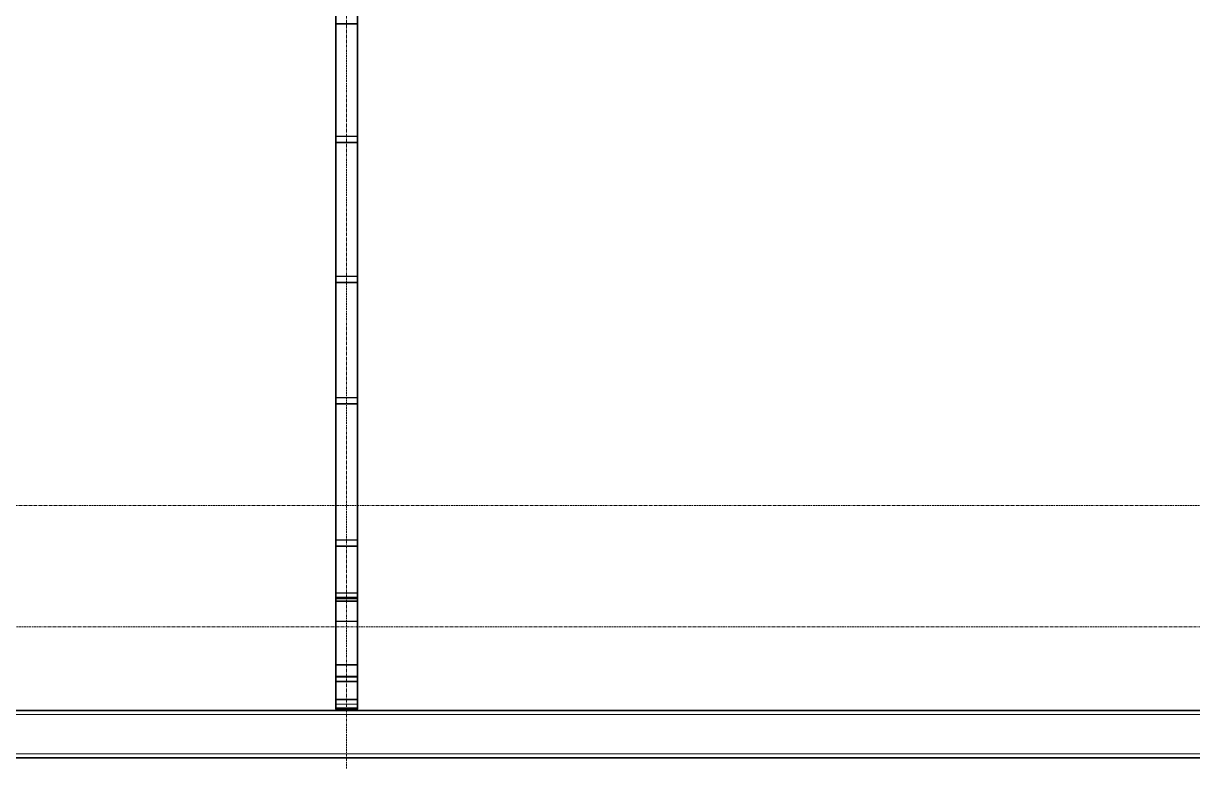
# Model space of a CAD drawing. Header units: centimetres. Extents: x -14155 to 6577, y -1225 to 8033.
# Drawn here: x -5891 to -5367, y 1216 to 1547 of the extents above; entities that cross this region are included whole.
import ezdxf

# ---------------------------------------------------------------- set-up
doc = ezdxf.new("R2010")
doc.units = ezdxf.units.CM
doc.linetypes.add('Grid Line', pattern=[2.2225, 1.27, -0.3175, 0.3175, -0.3175])
doc.layers.add('S-BEAM', color=7, linetype='Continuous', lineweight=9)
doc.layers.add('S-GRID', color=7, linetype='Continuous', lineweight=9)

# ---------------------------------------------------------------- blocks, each defined once
blk = doc.blocks.new('RVR_CERCHA_C02 - RVR_CERCHA_C02-1681646-N01 - Planta')
at = {"layer": 'S-BEAM', "color": 253, "true_color": 0xaaaaaa}
for p, q in [((-5.65, 5), (-6.2, 5)), ((-6.2, 5), (-6.2, 4.7)), ((-5.65, 5), (-6.2, 5)), ((-6.2, 5), (-6.2, -5)), ((-5.65, 5), (-6.2, 5)), ((-5.65, 5), (-6.2, 5)), ((-6.2, 4.7), (-5.68, 4.7)), ((-5.65, 4.7), (-6.2, 4.7)), ((-6.17, -4.7), (-6.17, 4.7)), ((-6.17, 4.7), (-5.65, 4.7)), ((-6.17, 4.7), (-5.65, 4.7)), ((-5.92, 5), (-5.92, 4.7)), ((-5.92, 4.7), (-5.92, 5)), ((-5.92, 4.7), (-5.92, -4.7)), ((-5.92, -4.7), (-5.92, 4.7)), ((-5.72, 4.7), (-5.72, 5)), ((-5.72, 5), (-5.72, 4.7)), ((-5.72, 4.7), (-5.72, 5)), ((-5.72, 5), (-5.72, 4.7)), ((-5.72, 4.7), (-5.72, 5)), ((-5.72, 5), (-5.72, 4.7)), ((-5.72, 4.7), (-5.72, 5)), ((-5.72, 5), (-5.72, 4.7)), ((-5.72, 4.7), (-5.72, 5)), ((-5.72, 5), (-5.72, 4.7)), ((-5.72, 4.7), (-5.72, 5)), ((-5.72, 5), (-5.72, 4.7)), ((-5.68, 4.7), (-5.68, -4.7)), ((-0.92, 5), (-5.65, 5)), ((-5.65, 5), (-3.98, 5)), ((-5.65, 5), (-3.72, 5)), ((-5.65, 5), (13.58, 5)), ((-1.71, 5), (-5.65, 5)), ((13.58, 5), (-5.65, 5)), ((-5.65, 5), (-3.72, 5)), ((-5.65, 5), (13.58, 5)), ((-1.71, 5), (-5.65, 5)), ((13.58, 5), (-5.65, 5)), ((-5.65, 5), (-3.72, 5)), ((-5.65, 5), (13.58, 5)), ((-1.71, 5), (-5.65, 5)), ((13.58, 5), (-5.65, 5)), ((-5.65, 5), (-3.72, 5)), ((-5.65, 5), (13.58, 5)), ((-1.71, 5), (-5.65, 5)), ((13.58, 5), (-5.65, 5)), ((-5.65, 5), (-3.72, 5)), ((-5.65, 5), (13.58, 5)), ((-1.71, 5), (-5.65, 5)), ((13.58, 5), (-5.65, 5)), ((-5.65, 5), (-3.72, 5)), ((-5.65, 5), (13.58, 5)), ((-1.71, 5), (-5.65, 5)), ((-0.92, 5), (-5.65, 5)), ((-5.65, -5), (-5.65, 5)), ((-5.65, 5), (897.26, 5)), ((16.37, 5), (-5.65, 5)), ((-5.65, 4.7), (-5.65, 5)), ((13.58, 5), (-5.65, 5)), ((-5.65, 5), (13.58, 5)), ((-5.65, 5), (-3.72, 5)), ((-5.65, 5), (-0.92, 5)), ((-1.71, 5), (-5.65, 5)), ((13.58, 5), (-5.65, 5)), ((-3.72, 4.7), (-5.65, 4.7)), ((-5.65, 4.7), (13.59, 4.7)), ((-5.65, 4.7), (-1.95, 4.7)), ((-1.95, 4.7), (-5.65, 4.7)), ((-3.72, 4.7), (-5.65, 4.7)), ((-5.65, 4.7), (-1.95, 4.7)), ((-5.65, 4.7), (-1.95, 4.7)), ((-1.95, 4.7), (-5.65, 4.7)), ((-3.72, 4.7), (-5.65, 4.7)), ((-5.65, 4.7), (-1.95, 4.7)), ((-5.65, 4.7), (-1.95, 4.7)), ((-1.95, 4.7), (-5.65, 4.7)), ((-3.72, 4.7), (-5.65, 4.7)), ((-5.65, 4.7), (-1.95, 4.7)), ((-5.65, 4.7), (-1.95, 4.7)), ((-1.95, 4.7), (-5.65, 4.7)), ((-3.72, 4.7), (-5.65, 4.7)), ((-5.65, 4.7), (-1.95, 4.7)), ((-5.65, 4.7), (-1.95, 4.7)), ((-1.95, 4.7), (-5.65, 4.7)), ((-3.72, 4.7), (-5.65, 4.7)), ((-5.65, 4.7), (-1.95, 4.7)), ((16.37, 4.7), (-5.65, 4.7)), ((893.26, 4.7), (-5.65, 4.7)), ((-5.65, 4.7), (13.59, 4.7)), ((-5.65, 4.7), (13.59, 4.7)), ((-5.65, 4.7), (-1.95, 4.7)), ((-1.95, 4.7), (-5.65, 4.7)), ((-5.62, -4.7), (-5.62, 4.7)), ((-5.62, 4.7), (-1.95, 4.7)), ((-3.98, 4.7), (-5.62, 4.7)), ((-5.62, 4.7), (-5.62, -4.7)), ((-5.62, 4.7), (-1.95, 4.7)), ((-1.95, 4.7), (-5.62, 4.7)), ((-3.72, 4.7), (-5.62, 4.7)), ((-5.62, 4.7), (-1.95, 4.7)), ((-3.98, 5), (-0.92, 5)), ((-0.92, 5), (-3.98, 5)), ((-3.98, 5), (-0.92, 5)), ((-1.95, 4.7), (-3.98, 4.7)), ((-1.95, 4.7), (-3.98, 4.7)), ((-3.98, 4.7), (-3.98, -4.7)), ((-3.98, -4.7), (-3.98, 4.7)), ((-3.98, 4.7), (-1.95, 4.7)), ((-3.72, 5), (-1.71, 5)), ((-3.72, 5), (-1.71, 5)), ((-3.72, 5), (-1.71, 5)), ((-3.72, 5), (-1.71, 5)), ((-3.72, 5), (-1.71, 5)), ((-3.72, 5), (-1.71, 5)), ((-3.72, 5), (-1.71, 5)), ((-1.95, 4.7), (-3.72, 4.7)), ((-1.95, 4.7), (-3.72, 4.7)), ((-1.95, 4.7), (-3.72, 4.7)), ((-1.95, 4.7), (-3.72, 4.7)), ((-1.95, 4.7), (-3.72, 4.7)), ((-1.95, 4.7), (-3.72, 4.7)), ((-1.95, 4.7), (-3.72, 4.7)), ((-1.95, -4.7), (-1.95, 4.7)), ((-1.95, 4.7), (-1.95, -4.7)), ((-1.95, -4.7), (-1.95, 4.7)), ((-1.95, 4.7), (-1.95, -4.7)), ((-1.95, -4.7), (-1.95, 4.7)), ((-1.95, 4.7), (-1.95, -4.7)), ((-1.95, -4.7), (-1.95, 4.7)), ((-1.95, 4.7), (-1.95, -4.7)), ((-1.95, -4.7), (-1.95, 4.7)), ((-1.95, 4.7), (-1.95, -4.7)), ((-1.95, -4.7), (-1.95, 4.7)), ((-1.95, 4.7), (-1.95, -4.7)), ((-1.95, -4.7), (-1.95, 4.7)), ((-1.95, 4.7), (-1.95, -4.7)), ((-1.71, 5), (-1.71, -5)), ((-0.59, 5), (-1.71, 5)), ((-1.71, 4.7), (-1.71, 5)), ((-1.71, 5), (13.58, 5)), ((-1.71, 5), (-1.71, -5)), ((-0.59, 5), (-1.71, 5)), ((-1.71, 4.7), (-1.71, 5)), ((-1.71, 5), (13.58, 5)), ((-1.71, 5), (-1.71, -5)), ((-0.59, 5), (-1.71, 5)), ((-1.71, 4.7), (-1.71, 5)), ((-1.71, 5), (13.58, 5)), ((-1.71, 5), (-1.71, -5)), ((-0.59, 5), (-1.71, 5)), ((-1.71, 4.7), (-1.71, 5)), ((-1.71, 5), (13.58, 5)), ((-1.71, 5), (-1.71, -5)), ((-0.59, 5), (-1.71, 5)), ((-1.71, 4.7), (-1.71, 5)), ((-1.71, 5), (13.58, 5)), ((-1.71, 5), (-1.71, -5)), ((-0.59, 5), (-1.71, 5)), ((-1.71, 5), (-0.92, 5)), ((-0.92, 5), (-1.71, 5)), ((-1.71, 4.7), (-1.71, 5)), ((-1.71, 5), (13.58, 5)), ((-1.71, 4.7), (-0.92, 4.7)), ((-0.92, 4.7), (-1.71, 4.7)), ((-1.71, 4.7), (-0.78, 4.7)), ((-1.71, -4.7), (-1.71, 4.7)), ((13.59, 4.7), (-1.71, 4.7)), ((-0.97, 4.7), (-1.71, 4.7)), ((-1.71, 4.7), (13.59, 4.7)), ((-1.71, 4.7), (-0.78, 4.7)), ((-1.71, -4.7), (-1.71, 4.7)), ((13.59, 4.7), (-1.71, 4.7)), ((-0.97, 4.7), (-1.71, 4.7)), ((-1.71, 4.7), (13.59, 4.7)), ((-1.71, 4.7), (-0.78, 4.7)), ((-1.71, -4.7), (-1.71, 4.7)), ((13.59, 4.7), (-1.71, 4.7)), ((-0.97, 4.7), (-1.71, 4.7)), ((-1.71, 4.7), (13.59, 4.7)), ((-1.71, 4.7), (-0.78, 4.7)), ((-1.71, -4.7), (-1.71, 4.7)), ((13.59, 4.7), (-1.71, 4.7)), ((-0.97, 4.7), (-1.71, 4.7)), ((-1.71, 4.7), (13.59, 4.7)), ((-1.71, 4.7), (-0.78, 4.7)), ((-1.71, -4.7), (-1.71, 4.7)), ((13.59, 4.7), (-1.71, 4.7)), ((-0.97, 4.7), (-1.71, 4.7)), ((-1.71, 4.7), (13.59, 4.7)), ((-1.71, 4.7), (-0.78, 4.7)), ((-1.71, -4.7), (-1.71, 4.7)), ((-0.92, 4.7), (-1.71, 4.7)), ((-0.97, 4.7), (-1.71, 4.7)), ((-0.92, 4.7), (-1.71, 4.7)), ((-1.71, 4.7), (-0.92, 4.7)), ((-1.71, 4.7), (-1.71, -4.7)), ((-1.71, 4.7), (-0.92, 4.7)), ((-1.71, 4.7), (-0.92, 4.7)), ((-1.71, -4.7), (-1.71, 4.7)), ((13.59, 4.7), (-1.71, 4.7)), ((-0.97, 4.7), (-1.71, 4.7)), ((13.59, 4.7), (-0.97, 4.7)), ((13.59, 4.7), (-0.97, 4.7)), ((13.59, 4.7), (-0.97, 4.7)), ((13.59, 4.7), (-0.97, 4.7)), ((13.59, 4.7), (-0.97, 4.7)), ((13.59, 4.7), (-0.97, 4.7)), ((-0.92, 4.7), (-0.92, 5)), ((-0.92, 5), (-0.92, 4.7)), ((-0.92, 5), (8.59, 5)), ((8.59, 5), (-0.92, 5)), ((6.42, 5), (-0.92, 5)), ((-0.92, 5), (1.42, 5)), ((-0.92, 5), (2.35, 5)), ((-0.59, 5), (-0.92, 5)), ((8.21, 4.7), (-0.92, 4.7)), ((8.21, 4.7), (-0.92, 4.7)), ((1.42, 4.7), (-0.92, 4.7)), ((-0.92, 4.7), (6.12, 4.7)), ((-0.92, 4.7), (2.35, 4.7)), ((-0.78, 4.7), (13.59, 4.7)), ((-0.78, 4.7), (13.59, 4.7)), ((-0.78, 4.7), (13.59, 4.7)), ((-0.78, 4.7), (13.59, 4.7)), ((-0.78, 4.7), (13.59, 4.7)), ((-0.78, 4.7), (13.59, 4.7)), ((-0.78, 4.7), (8.21, 4.7)), ((13.58, 5), (-0.59, 5)), ((13.58, 5), (-0.59, 5)), ((13.58, 5), (-0.59, 5)), ((13.58, 5), (-0.59, 5)), ((13.58, 5), (-0.59, 5)), ((13.58, 5), (-0.59, 5)), ((8.59, 5), (-0.59, 5)), ((1.42, 5), (8.59, 5)), ((1.42, 5), (1.42, 4.7)), ((1.42, 5), (1.42, 4.7)), ((1.42, 4.7), (8.21, 4.7)), ((8.59, 5), (2.35, 5)), ((2.35, 5), (2.35, 4.7)), ((2.35, 4.7), (8.21, 4.7)), ((6.12, 4.7), (8.21, 4.7)), ((6.12, 4.7), (6.12, -4.7)), ((6.12, 4.7), (6.12, -4.7)), ((8.59, 5), (6.42, 5)), ((6.42, -4.7), (6.42, 4.7)), ((6.42, -4.7), (6.42, 4.7)), ((8.59, 4.7), (8.21, 4.7)), ((8.59, 4.7), (8.21, 4.7)), ((8.21, 4.7), (8.59, 4.7)), ((8.21, 4.7), (8.59, 4.7)), ((8.21, 4.7), (8.21, -4.7)), ((8.59, 5), (13.58, 5)), ((13.58, 5), (8.59, 5)), ((13.58, 5), (8.59, 5)), ((8.59, 5), (13.58, 5)), ((8.59, -5), (8.59, 5)), ((13.59, 4.7), (8.59, 4.7)), ((13.59, 4.7), (8.59, 4.7)), ((8.59, 4.7), (13.59, 4.7)), ((8.59, 4.7), (13.59, 4.7)), ((33.31, 5), (13.58, 5)), ((13.58, 5), (29.31, 5)), ((13.58, 5), (33.31, 5)), ((33.31, 5), (13.58, 5)), ((33.31, 5), (13.58, 5)), ((13.58, 5), (33.31, 5)), ((13.58, 5), (33.31, 5)), ((33.31, 5), (13.58, 5)), ((33.31, 5), (13.58, 5)), ((13.58, 5), (33.31, 5)), ((13.58, 5), (33.31, 5)), ((33.31, 5), (13.58, 5)), ((33.31, 5), (13.58, 5)), ((13.58, 5), (33.31, 5)), ((13.58, 5), (33.31, 5)), ((33.31, 5), (13.58, 5)), ((33.31, 5), (13.58, 5)), ((13.58, 5), (33.31, 5)), ((13.58, 5), (33.31, 5)), ((33.31, 5), (13.58, 5)), ((33.31, 5), (13.58, 5)), ((13.58, 5), (33.31, 5)), ((13.58, 5), (33.31, 5)), ((33.31, 5), (13.58, 5)), ((13.58, 5), (13.58, -5)), ((17.01, 5), (13.58, 5)), ((63.02, 5), (13.58, 5)), ((28.42, 5), (13.58, 5)), ((13.58, 5), (67.26, 5)), ((33.31, 5), (13.58, 5)), ((13.58, 5), (33.31, 5)), ((13.58, 5), (33.31, 5)), ((33.31, 5), (13.58, 5)), ((13.79, 4.7), (28.62, 4.7)), ((13.79, 4.7), (33.07, 4.7)), ((33.07, 4.7), (13.79, 4.7)), ((33.07, 4.7), (13.79, 4.7)), ((13.79, 4.7), (33.07, 4.7)), ((13.79, 4.7), (33.07, 4.7)), ((33.07, 4.7), (13.79, 4.7)), ((33.07, 4.7), (13.79, 4.7)), ((13.79, 4.7), (33.07, 4.7)), ((13.79, 4.7), (33.07, 4.7)), ((33.07, 4.7), (13.79, 4.7)), ((33.07, 4.7), (13.79, 4.7)), ((13.79, 4.7), (33.07, 4.7)), ((13.79, 4.7), (33.07, 4.7)), ((33.07, 4.7), (13.79, 4.7)), ((33.07, 4.7), (13.79, 4.7)), ((13.79, 4.7), (33.07, 4.7)), ((13.79, 4.7), (33.07, 4.7)), ((33.07, 4.7), (13.79, 4.7)), ((33.07, 4.7), (13.79, 4.7)), ((13.79, 4.7), (33.07, 4.7)), ((13.79, 4.7), (33.07, 4.7)), ((33.07, 4.7), (13.79, 4.7)), ((33.07, 4.7), (13.79, 4.7)), ((13.79, -4.7), (13.79, 4.7)), ((13.79, 4.7), (17.01, 4.7)), ((13.79, 4.7), (63.52, 4.7)), ((13.79, 4.7), (63.52, 4.7)), ((13.79, 4.7), (28.62, 4.7)), ((13.79, 4.7), (33.07, 4.7)), ((13.79, 4.7), (33.07, 4.7)), ((33.07, 4.7), (13.79, 4.7)), ((33.07, 4.7), (13.79, 4.7)), ((17.92, 5), (16.37, 5)), ((17.92, 4.7), (16.37, 4.7)), ((17.01, 4.7), (17.01, 5)), ((17.01, 5), (68.87, 5)), ((17.01, 4.7), (68.87, 4.7)), ((133.92, 5), (17.92, 5)), ((133.92, 4.7), (17.92, 4.7)), ((31.33, 5), (28.42, 5)), ((28.62, 4.7), (29.31, 4.7)), ((28.62, 4.7), (30.86, 4.7)), ((33.31, 5), (29.31, 5)), ((29.31, 5), (29.31, 4.7)), ((29.31, 4.7), (30.86, 4.7)), ((30.86, 4.7), (33.07, 4.7)), ((30.86, 4.7), (66.93, 4.7)), ((67.26, 5), (31.33, 5)), ((33.07, 4.7), (33.07, -4.7)), ((40.89, 4.7), (33.3, 4.7)), ((45.78, 4.7), (33.3, 4.7)), ((33.3, 4.7), (42.01, 4.7)), ((33.3, 4.7), (45.78, 4.7)), ((37.19, 4.7), (33.3, 4.7)), ((42.01, 4.7), (33.3, 4.7)), ((33.3, 4.7), (38.31, 4.7)), ((33.3, 4.7), (42.01, 4.7)), ((38.89, 4.7), (33.3, 4.7)), ((42.01, 4.7), (33.3, 4.7)), ((33.3, 4.7), (40.01, 4.7)), ((33.3, 4.7), (42.01, 4.7)), ((38.89, 4.7), (33.3, 4.7)), ((42.01, 4.7), (33.3, 4.7)), ((33.3, 4.7), (40.01, 4.7)), ((33.3, 4.7), (42.01, 4.7)), ((37.19, 4.7), (33.3, 4.7)), ((42.01, 4.7), (33.3, 4.7)), ((33.3, 4.7), (38.31, 4.7)), ((33.3, 4.7), (42.01, 4.7)), ((34.83, 4.7), (33.3, 4.7)), ((37.57, 4.7), (33.3, 4.7)), ((33.3, 4.7), (37.74, 4.7)), ((33.3, 4.7), (38.31, 4.7)), ((42.01, 4.7), (33.3, 4.7)), ((42.01, 4.7), (33.3, 4.7)), ((33.31, -5), (33.31, 5)), ((33.31, 5), (46.02, 5)), ((40.89, 5), (33.31, 5)), ((46.02, 5), (33.31, 5)), ((33.31, 5), (42.01, 5)), ((33.31, 5), (42.31, 5)), ((37.19, 5), (33.31, 5)), ((42.31, 5), (33.31, 5)), ((33.31, 5), (38.31, 5)), ((33.31, 5), (42.31, 5)), ((38.89, 5), (33.31, 5)), ((42.31, 5), (33.31, 5)), ((33.31, 5), (40.01, 5)), ((33.31, 5), (42.31, 5)), ((38.89, 5), (33.31, 5)), ((42.31, 5), (33.31, 5)), ((33.31, 5), (40.01, 5)), ((33.31, 5), (42.31, 5)), ((37.19, 5), (33.31, 5)), ((42.31, 5), (33.31, 5)), ((33.31, 5), (38.31, 5)), ((33.31, 5), (37.74, 5)), ((34.83, 5), (33.31, 5)), ((38.31, 5), (33.31, 5)), ((33.31, 5), (37.74, 5)), ((33.31, 5), (42.31, 5)), ((42.01, 5), (33.31, 5)), ((38.31, 5), (34.83, 5)), ((37.83, 4.7), (34.83, 4.7)), ((38.31, 5), (37.19, 5)), ((38.31, 5), (37.19, 5)), ((38.31, 4.7), (37.19, 4.7)), ((38.31, 4.7), (37.19, 4.7)), ((38.31, 4.7), (37.57, 4.7)), ((37.74, 5), (38.31, 5)), ((37.74, 5), (38.31, 5)), ((37.74, 4.7), (38.31, 4.7)), ((38.31, 4.7), (37.83, 4.7)), ((38.31, 4.7), (38.31, 5)), ((38.31, 5), (40.31, 5)), ((42.31, 5), (38.31, 5)), ((38.31, 5), (38.31, 4.7)), ((38.31, 4.7), (38.31, 5)), ((38.31, 5), (40.31, 5)), ((42.31, 5), (38.31, 5)), ((38.31, 5), (38.31, 4.7)), ((38.31, 4.7), (38.31, 5)), ((40.31, 4.7), (38.31, 4.7)), ((38.31, 4.7), (42.01, 4.7)), ((40.31, 4.7), (38.31, 4.7)), ((38.31, 4.7), (42.01, 4.7)), ((42.31, 5), (38.52, 5)), ((38.52, 5), (42.31, 5)), ((38.52, 5), (42.31, 5)), ((38.52, 5), (42.31, 5)), ((40.93, 5), (38.52, 5)), ((38.52, 5), (39.42, 5)), ((38.52, 4.7), (42.01, 4.7)), ((42.01, 4.7), (38.52, 4.7)), ((42.01, 4.7), (38.52, 4.7)), ((40.57, 4.7), (38.52, 4.7)), ((38.52, 4.7), (39.42, 4.7)), ((38.52, 4.7), (40.74, 4.7)), ((40.01, 5), (38.89, 5)), ((40.01, 5), (38.89, 5)), ((40.01, 4.7), (38.89, 4.7)), ((40.01, 4.7), (38.89, 4.7)), ((42.31, 5), (39.42, 5)), ((39.42, 4.7), (42.01, 4.7)), ((40.01, 5), (42.01, 5)), ((42.31, 5), (40.01, 5)), ((40.01, 5), (42.01, 5)), ((42.31, 5), (40.01, 5)), ((42.01, 4.7), (40.01, 4.7)), ((40.01, 4.7), (42.01, 4.7)), ((42.01, 4.7), (40.01, 4.7)), ((40.01, 4.7), (42.01, 4.7)), ((40.31, 5), (42.31, 5)), ((40.31, 5), (42.31, 5)), ((42.01, 4.7), (40.31, 4.7)), ((42.01, 4.7), (40.31, 4.7)), ((42.01, 4.7), (40.57, 4.7)), ((40.74, 4.7), (42.01, 4.7)), ((42.01, 5), (40.89, 5)), ((42.01, 4.7), (40.89, 4.7)), ((42.31, 5), (40.93, 5)), ((42.01, 4.7), (42.01, 5)), ((42.01, 5), (44.02, 5)), ((46.02, 5), (42.01, 5)), ((42.01, 5), (42.01, 4.7)), ((42.01, 5), (42.31, 5)), ((42.01, 5), (42.31, 5)), ((42.31, 5), (42.01, 5)), ((44.02, 4.7), (42.01, 4.7)), ((42.01, 4.7), (45.78, 4.7)), ((42.07, -4.7), (42.07, 4.7)), ((42.07, 4.7), (42.07, -4.7)), ((42.07, -4.7), (42.07, 4.7)), ((42.07, 4.7), (42.07, -4.7)), ((42.07, -4.7), (42.07, 4.7)), ((43.52, 5), (42.31, 5)), ((42.31, 5), (43.52, 5)), ((42.31, 5), (44.01, 5)), ((42.31, 5), (44.01, 5)), ((44.01, 5), (42.31, 5)), ((44.01, 5), (42.31, 5)), ((42.31, 5), (44.01, 5)), ((42.31, 5), (44.01, 5)), ((44.01, 5), (42.31, 5)), ((44.01, 5), (42.31, 5)), ((43.52, 5), (42.31, 5)), ((43.52, 5), (42.31, 5)), ((42.31, 5), (44.01, 5)), ((44.01, 5), (42.31, 5)), ((42.31, 4.7), (43.22, 4.7)), ((42.84, 4.7), (42.31, 4.7)), ((42.31, 4.7), (42.31, -4.7)), ((42.31, -4.7), (42.31, 4.7)), ((43.77, 4.7), (42.31, 4.7)), ((43.77, 4.7), (42.31, 4.7)), ((42.31, 4.7), (43.77, 4.7)), ((42.31, 4.7), (43.77, 4.7)), ((43.77, 4.7), (42.31, 4.7)), ((43.77, 4.7), (42.31, 4.7)), ((42.31, 4.7), (43.77, 4.7)), ((42.31, 4.7), (43.77, 4.7)), ((42.31, 4.7), (42.31, -4.7)), ((42.31, -4.7), (42.31, 4.7)), ((42.31, 4.7), (42.31, -4.7)), ((42.31, 4.7), (43.22, 4.7)), ((42.31, 4.7), (43.22, 4.7)), ((43.77, 4.7), (42.31, 4.7)), ((42.31, 4.7), (43.77, 4.7)), ((43.22, 4.7), (42.84, 4.7)), ((43.22, 4.7), (43.22, -4.7)), ((43.22, -4.7), (43.22, 4.7)), ((43.36, 4.7), (43.36, -4.7)), ((43.52, -4.7), (43.52, 4.7)), ((43.52, 4.7), (43.52, -4.7)), ((43.61, -4.7), (43.61, 4.7)), ((43.77, -4.7), (43.77, 4.7)), ((43.77, 4.7), (43.77, -4.7)), ((43.77, -4.7), (43.77, 4.7)), ((43.77, 4.7), (43.77, -4.7)), ((44.01, 5), (46.02, 5)), ((46.02, 5), (44.01, 5)), ((44.01, 4.7), (44.01, -4.7)), ((44.01, -4.7), (44.01, 4.7)), ((44.01, 4.7), (44.01, -4.7)), ((44.01, -4.7), (44.01, 4.7)), ((45.78, 4.7), (44.01, 4.7)), ((44.01, 4.7), (45.78, 4.7)), ((44.02, 5), (46.02, 5)), ((45.78, 4.7), (44.02, 4.7)), ((45.78, -4.7), (45.78, 4.7)), ((45.78, 4.7), (45.78, -4.7)), ((45.78, 4.7), (45.78, -4.7)), ((46.02, 5), (46.02, -5)), ((46.02, -5), (46.02, 5)), ((46.02, -5), (46.02, 5)), ((66.78, 5), (63.02, 5)), ((63.52, 4.7), (66.99, 4.7)), ((63.52, 4.7), (67.26, 4.7)), ((66.78, 5), (67.26, 5)), ((66.78, 4.7), (66.78, 5)), ((66.78, -4.7), (66.78, 4.7)), ((66.99, 4.7), (66.99, -4.7)), ((67.26, 4.7), (67.26, 5)), ((67.26, 5), (67.82, 5)), ((67.26, 5), (68.87, 5)), ((67.26, 5), (69.46, 5)), ((70.21, 5), (67.26, 5)), ((67.26, 5), (70.21, 5)), ((67.82, 4.7), (67.26, 4.7)), ((67.26, 4.7), (68.87, 4.7)), ((69.46, 4.7), (67.26, 4.7)), ((67.26, 4.7), (70.21, 4.7)), ((67.26, 4.7), (69.59, 4.7)), ((67.82, 5), (69.74, 5)), ((69.59, 4.7), (67.82, 4.7)), ((68.87, 5), (131.07, 5)), ((68.87, 5), (70.21, 5)), ((68.87, 4.7), (131.07, 4.7)), ((68.87, 4.7), (70.21, 4.7)), ((69.46, 5), (70.21, 5)), ((70.21, 4.7), (69.46, 4.7)), ((69.59, -4.7), (69.59, 4.7)), ((69.59, 4.7), (70.21, 4.7)), ((69.59, 4.7), (70.21, 4.7)), ((69.74, 5), (69.74, 4.7)), ((70.21, 5), (69.74, 5)), ((69.74, 4.7), (69.74, -4.7)), ((74.36, 5), (70.21, 5)), ((70.21, 5), (70.21, 4.7)), ((130.63, 5), (70.21, 5)), ((70.21, 5), (130.63, 5)), ((70.21, 4.7), (73.85, 4.7)), ((70.21, 4.7), (73.85, 4.7)), ((70.21, 4.7), (130.63, 4.7)), ((73.85, 4.7), (130.63, 4.7)), ((73.85, 4.7), (130.63, 4.7)), ((130.63, 5), (74.36, 5)), ((130.63, 5), (130.63, 4.7)), ((132.31, 5), (130.63, 5)), ((133.55, 5), (130.63, 5)), ((133.55, 5), (130.63, 5)), ((133.55, 5), (130.63, 5)), ((130.63, 5), (133.55, 5)), ((130.63, 4.7), (130.63, -4.7)), ((130.83, -4.7), (130.83, 4.7)), ((132.31, 5), (131.07, 5)), ((131.07, 5), (131.07, 4.7)), ((131.07, 4.7), (132.31, 4.7)), ((131.07, 4.7), (132.01, 4.7)), ((131.07, 4.7), (132.31, 4.7)), ((131.07, 4.7), (132.01, 4.7)), ((131.07, 4.7), (133.4, 4.7)), ((131.07, 4.7), (133.4, 4.7)), ((132.01, 4.7), (133.4, 4.7)), ((132.01, 4.7), (133.4, 4.7)), ((133.99, 5), (132.31, 5)), ((133.55, 5), (132.31, 5)), ((132.31, 4.7), (133.99, 4.7)), ((132.31, 4.7), (133.4, 4.7)), ((133.4, 4.7), (133.4, -4.7)), ((181.28, 5), (133.55, 5)), ((185.42, 5), (133.55, 5)), ((133.55, 5), (185.42, 5)), ((133.55, 4.7), (181.78, 4.7)), ((133.55, -4.7), (133.55, 4.7)), ((133.55, 4.7), (181.78, 4.7)), ((133.55, 4.7), (184.98, 4.7)), ((133.99, 4.7), (133.99, 5)), ((133.99, 5), (187.01, 5)), ((247.15, 5), (133.99, 5)), ((133.99, 4.7), (187.01, 4.7)), ((247.15, 4.7), (133.99, 4.7)), ((185.02, 5), (181.28, 5)), ((181.78, 4.7), (185.22, 4.7)), ((181.78, 4.7), (185.42, 4.7)), ((185.02, 5), (185.42, 5)), ((185.02, 4.7), (185.02, 5)), ((185.02, -4.7), (185.02, 4.7)), ((185.22, 4.7), (185.22, -4.7)), ((185.42, 4.7), (185.42, 5)), ((185.42, 5), (186.09, 5)), ((185.42, 5), (187.01, 5)), ((185.42, 5), (187.49, 5)), ((188.38, 5), (185.42, 5)), ((185.42, 5), (188.38, 5)), ((186.09, 4.7), (185.42, 4.7)), ((185.42, 4.7), (187.01, 4.7)), ((187.49, 4.7), (185.42, 4.7)), ((185.42, 4.7), (188.38, 4.7)), ((185.42, 4.7), (187.83, 4.7)), ((186.09, 5), (187.98, 5)), ((187.83, 4.7), (186.09, 4.7)), ((187.01, 5), (248.22, 5)), ((187.01, 5), (188.38, 5)), ((187.01, 4.7), (248.22, 4.7)), ((187.01, 4.7), (188.38, 4.7)), ((187.49, 5), (188.38, 5)), ((188.38, 4.7), (187.49, 4.7)), ((187.83, -4.7), (187.83, 4.7)), ((187.83, 4.7), (188.38, 4.7)), ((187.83, 4.7), (188.38, 4.7)), ((187.98, 5), (187.98, 4.7)), ((188.38, 5), (187.98, 5)), ((187.98, 4.7), (187.98, -4.7)), ((192.16, 5), (188.38, 5)), ((188.38, 5), (188.38, 4.7)), ((247.79, 5), (188.38, 5)), ((188.38, 5), (247.79, 5)), ((188.38, 4.7), (191.67, 4.7)), ((188.38, 4.7), (191.67, 4.7)), ((188.38, 4.7), (247.79, 4.7)), ((191.67, 4.7), (247.79, 4.7)), ((191.67, 4.7), (247.79, 4.7)), ((247.79, 5), (192.16, 5)), ((248.7, 5), (247.15, 5)), ((248.7, 4.7), (247.15, 4.7)), ((247.79, 5), (247.79, 4.7)), ((249.5, 5), (247.79, 5)), ((250.78, 5), (247.79, 5)), ((250.78, 5), (247.79, 5)), ((250.78, 5), (247.79, 5)), ((247.79, 5), (250.78, 5)), ((247.79, 4.7), (247.79, -4.7)), ((247.99, -4.7), (247.99, 4.7)), ((249.5, 5), (248.22, 5)), ((248.22, 5), (248.22, 4.7)), ((248.22, 4.7), (249.5, 4.7)), ((248.22, 4.7), (249.2, 4.7)), ((248.22, 4.7), (249.5, 4.7)), ((248.22, 4.7), (249.2, 4.7)), ((248.22, 4.7), (250.63, 4.7)), ((248.22, 4.7), (250.63, 4.7)), ((250.57, 5), (248.7, 5)), ((250.57, 4.7), (248.7, 4.7)), ((249.2, 4.7), (250.63, 4.7)), ((249.2, 4.7), (250.63, 4.7)), ((251.22, 5), (249.5, 5)), ((250.78, 5), (249.5, 5)), ((249.5, 4.7), (251.22, 4.7)), ((249.5, 4.7), (250.63, 4.7)), ((252.12, 5), (250.57, 5)), ((252.12, 4.7), (250.57, 4.7)), ((250.63, 4.7), (250.63, -4.7)), ((297.63, 5), (250.78, 5)), ((301.46, 5), (250.78, 5)), ((250.78, 5), (301.46, 5)), ((250.78, 4.7), (298.13, 4.7)), ((250.78, -4.7), (250.78, 4.7)), ((250.78, 4.7), (298.13, 4.7)), ((250.78, 4.7), (301.2, 4.7)), ((251.22, 4.7), (251.22, 5)), ((251.22, 5), (303.07, 5)), ((251.22, 4.7), (303.07, 4.7)), ((368.12, 5), (252.12, 5)), ((368.12, 4.7), (252.12, 4.7)), ((300.99, 5), (297.63, 5)), ((298.13, 4.7), (301.2, 4.7)), ((298.13, 4.7), (301.46, 4.7)), ((300.99, 5), (301.46, 5)), ((300.99, 4.7), (300.99, 5)), ((300.99, -4.7), (300.99, 4.7)), ((301.2, 4.7), (301.2, -4.7)), ((-5.68, -4.7), (-6.2, -4.7)), ((-6.2, -4.7), (-6.2, -5)), ((-5.65, -4.7), (-6.2, -4.7)), ((-6.2, -5), (-5.65, -5)), ((-5.65, -5), (-6.2, -5)), ((-6.2, -5), (-5.65, -5)), ((-6.2, -5), (-5.65, -5)), ((-5.65, -4.7), (-6.17, -4.7)), ((-6.17, -4.7), (-5.65, -4.7)), ((-5.92, -4.7), (-5.92, -5)), ((-5.92, -5), (-5.92, -4.7)), ((-5.72, -5), (-5.72, -4.7)), ((-5.72, -4.7), (-5.72, -5)), ((-5.72, -5), (-5.72, -4.7)), ((-5.72, -4.7), (-5.72, -5)), ((-5.72, -5), (-5.72, -4.7)), ((-5.72, -4.7), (-5.72, -5)), ((-5.72, -5), (-5.72, -4.7)), ((-5.72, -4.7), (-5.72, -5)), ((-5.72, -5), (-5.72, -4.7)), ((-5.72, -4.7), (-5.72, -5)), ((-5.72, -5), (-5.72, -4.7)), ((-5.72, -4.7), (-5.72, -5)), ((-5.65, -4.7), (-3.72, -4.7)), ((-5.65, -4.7), (13.58, -4.7)), ((-1.95, -4.7), (-5.65, -4.7)), ((-1.95, -4.7), (-5.65, -4.7)), ((-5.65, -4.7), (-3.72, -4.7)), ((-5.65, -4.7), (-1.95, -4.7)), ((-1.95, -4.7), (-5.65, -4.7)), ((-1.95, -4.7), (-5.65, -4.7)), ((-5.65, -4.7), (-3.72, -4.7)), ((-5.65, -4.7), (-1.95, -4.7)), ((-1.95, -4.7), (-5.65, -4.7)), ((-1.95, -4.7), (-5.65, -4.7)), ((-5.65, -4.7), (-3.72, -4.7)), ((-5.65, -4.7), (-1.95, -4.7)), ((-1.95, -4.7), (-5.65, -4.7)), ((-1.95, -4.7), (-5.65, -4.7)), ((-5.65, -4.7), (-3.72, -4.7)), ((-5.65, -4.7), (-1.95, -4.7)), ((-1.95, -4.7), (-5.65, -4.7)), ((-1.95, -4.7), (-5.65, -4.7)), ((-5.65, -4.7), (-3.72, -4.7)), ((-5.65, -4.7), (-1.95, -4.7)), ((893.26, -4.7), (-5.65, -4.7)), ((16.37, -4.7), (-5.65, -4.7)), ((-5.65, -5), (-5.65, -4.7)), ((-5.65, -4.7), (13.58, -4.7)), ((-5.65, -4.7), (13.58, -4.7)), ((-1.95, -4.7), (-5.65, -4.7)), ((-1.95, -4.7), (-5.65, -4.7)), ((-5.65, -5), (-0.92, -5)), ((-3.98, -5), (-5.65, -5)), ((-3.72, -5), (-5.65, -5)), ((-5.65, -5), (13.58, -5)), ((-5.65, -5), (-1.71, -5)), ((13.58, -5), (-5.65, -5)), ((-3.72, -5), (-5.65, -5)), ((-5.65, -5), (13.58, -5)), ((-5.65, -5), (-1.71, -5)), ((13.58, -5), (-5.65, -5)), ((-3.72, -5), (-5.65, -5)), ((-5.65, -5), (13.58, -5)), ((-5.65, -5), (-1.71, -5)), ((13.58, -5), (-5.65, -5)), ((-3.72, -5), (-5.65, -5)), ((-5.65, -5), (13.58, -5)), ((-5.65, -5), (-1.71, -5)), ((13.58, -5), (-5.65, -5)), ((-3.72, -5), (-5.65, -5)), ((-5.65, -5), (13.58, -5)), ((-5.65, -5), (-1.71, -5)), ((13.58, -5), (-5.65, -5)), ((-3.72, -5), (-5.65, -5)), ((-5.65, -5), (13.58, -5)), ((-5.65, -5), (-1.71, -5)), ((-0.92, -5), (-5.65, -5)), ((16.37, -5), (-5.65, -5)), ((897.26, -5), (-5.65, -5)), ((-5.65, -5), (13.58, -5)), ((-5.65, -5), (13.58, -5)), ((-3.72, -5), (-5.65, -5)), ((-5.65, -5), (-0.92, -5)), ((-5.65, -5), (-1.71, -5)), ((13.58, -5), (-5.65, -5)), ((-1.95, -4.7), (-5.62, -4.7)), ((-5.62, -4.7), (-3.98, -4.7)), ((-1.95, -4.7), (-5.62, -4.7)), ((-1.95, -4.7), (-5.62, -4.7)), ((-5.62, -4.7), (-3.72, -4.7)), ((-5.62, -4.7), (-1.95, -4.7)), ((-3.98, -4.7), (-1.95, -4.7)), ((-1.95, -4.7), (-3.98, -4.7)), ((-3.98, -4.7), (-1.95, -4.7)), ((-0.92, -5), (-3.98, -5)), ((-0.92, -5), (-3.98, -5)), ((-3.98, -5), (-0.92, -5)), ((-3.72, -4.7), (-1.95, -4.7)), ((-3.72, -4.7), (-1.95, -4.7)), ((-3.72, -4.7), (-1.95, -4.7)), ((-3.72, -4.7), (-1.95, -4.7)), ((-3.72, -4.7), (-1.95, -4.7)), ((-3.72, -4.7), (-1.95, -4.7)), ((-3.72, -4.7), (-1.95, -4.7)), ((-1.71, -5), (-3.72, -5)), ((-1.71, -5), (-3.72, -5)), ((-1.71, -5), (-3.72, -5)), ((-1.71, -5), (-3.72, -5)), ((-1.71, -5), (-3.72, -5)), ((-1.71, -5), (-3.72, -5)), ((-1.71, -5), (-3.72, -5)), ((-0.92, -4.7), (-1.71, -4.7)), ((-1.71, -4.7), (-0.92, -4.7)), ((-1.71, -4.7), (-0.78, -4.7)), ((-1.71, -5), (-1.71, -4.7)), ((-0.97, -4.7), (-1.71, -4.7)), ((13.58, -4.7), (-1.71, -4.7)), ((-1.71, -4.7), (-0.78, -4.7)), ((-1.71, -4.7), (13.58, -4.7)), ((-1.71, -5), (-1.71, -4.7)), ((-0.97, -4.7), (-1.71, -4.7)), ((13.58, -4.7), (-1.71, -4.7)), ((-1.71, -4.7), (-0.78, -4.7)), ((-1.71, -4.7), (13.58, -4.7)), ((-1.71, -5), (-1.71, -4.7)), ((-0.97, -4.7), (-1.71, -4.7)), ((13.58, -4.7), (-1.71, -4.7)), ((-1.71, -4.7), (-0.78, -4.7)), ((-1.71, -4.7), (13.58, -4.7)), ((-1.71, -5), (-1.71, -4.7)), ((-0.97, -4.7), (-1.71, -4.7)), ((13.58, -4.7), (-1.71, -4.7)), ((-1.71, -4.7), (-0.78, -4.7)), ((-1.71, -4.7), (13.58, -4.7)), ((-1.71, -5), (-1.71, -4.7)), ((-0.97, -4.7), (-1.71, -4.7)), ((13.58, -4.7), (-1.71, -4.7)), ((-1.71, -4.7), (-0.78, -4.7)), ((-1.71, -4.7), (13.58, -4.7)), ((-0.97, -4.7), (-1.71, -4.7)), ((-0.92, -4.7), (-1.71, -4.7)), ((-0.92, -4.7), (-1.71, -4.7)), ((-1.71, -4.7), (-0.92, -4.7)), ((-1.71, -4.7), (-0.92, -4.7)), ((-1.71, -4.7), (-0.92, -4.7)), ((-1.71, -5), (-1.71, -4.7)), ((-0.97, -4.7), (-1.71, -4.7)), ((13.58, -4.7), (-1.71, -4.7)), ((-1.71, -5), (-0.59, -5)), ((13.58, -5), (-1.71, -5)), ((-1.71, -5), (-0.59, -5)), ((13.58, -5), (-1.71, -5)), ((-1.71, -5), (-0.59, -5)), ((13.58, -5), (-1.71, -5)), ((-1.71, -5), (-0.59, -5)), ((13.58, -5), (-1.71, -5)), ((-1.71, -5), (-0.59, -5)), ((13.58, -5), (-1.71, -5)), ((-1.71, -5), (-0.59, -5)), ((-0.92, -5), (-1.71, -5)), ((-1.71, -5), (-0.92, -5)), ((13.58, -5), (-1.71, -5)), ((13.58, -4.7), (-0.97, -4.7)), ((13.58, -4.7), (-0.97, -4.7)), ((13.58, -4.7), (-0.97, -4.7)), ((13.58, -4.7), (-0.97, -4.7)), ((13.58, -4.7), (-0.97, -4.7)), ((13.58, -4.7), (-0.97, -4.7)), ((-0.92, -5), (-0.92, -4.7)), ((-0.92, -4.7), (-0.92, -5)), ((8.21, -4.7), (-0.92, -4.7)), ((8.21, -4.7), (-0.92, -4.7)), ((6.12, -4.7), (-0.92, -4.7)), ((-0.92, -4.7), (1.42, -4.7)), ((-0.92, -4.7), (2.35, -4.7)), ((8.59, -5), (-0.92, -5)), ((8.59, -5), (-0.92, -5)), ((1.42, -5), (-0.92, -5)), ((-0.92, -5), (6.42, -5)), ((-0.92, -5), (-0.59, -5)), ((-0.92, -5), (2.35, -5)), ((-0.78, -4.7), (13.58, -4.7)), ((-0.78, -4.7), (13.58, -4.7)), ((-0.78, -4.7), (13.58, -4.7)), ((-0.78, -4.7), (13.58, -4.7)), ((-0.78, -4.7), (13.58, -4.7)), ((-0.78, -4.7), (13.58, -4.7)), ((-0.78, -4.7), (8.21, -4.7)), ((-0.59, -5), (13.58, -5)), ((-0.59, -5), (13.58, -5)), ((-0.59, -5), (13.58, -5)), ((-0.59, -5), (13.58, -5)), ((-0.59, -5), (13.58, -5)), ((-0.59, -5), (13.58, -5)), ((-0.59, -5), (8.59, -5)), ((1.42, -4.7), (8.21, -4.7)), ((1.42, -4.7), (1.42, -5)), ((1.42, -4.7), (1.42, -5)), ((1.42, -5), (8.59, -5)), ((8.21, -4.7), (2.35, -4.7)), ((2.35, -4.7), (2.35, -5)), ((2.35, -5), (8.59, -5)), ((6.12, -4.7), (8.21, -4.7)), ((6.42, -5), (8.59, -5)), ((8.58, -4.7), (8.21, -4.7)), ((8.58, -4.7), (8.21, -4.7)), ((8.21, -4.7), (8.58, -4.7)), ((8.21, -4.7), (8.58, -4.7)), ((13.58, -4.7), (8.58, -4.7)), ((13.58, -4.7), (8.58, -4.7)), ((8.58, -4.7), (13.58, -4.7)), ((8.58, -4.7), (13.58, -4.7)), ((13.58, -5), (8.59, -5)), ((13.58, -5), (8.59, -5)), ((8.59, -5), (13.58, -5)), ((8.59, -5), (13.58, -5)), ((13.58, -5), (29.31, -5)), ((13.58, -5), (33.31, -5)), ((33.31, -5), (13.58, -5)), ((33.31, -5), (13.58, -5)), ((13.58, -5), (33.31, -5)), ((13.58, -5), (33.31, -5)), ((33.31, -5), (13.58, -5)), ((33.31, -5), (13.58, -5)), ((13.58, -5), (33.31, -5)), ((13.58, -5), (33.31, -5)), ((33.31, -5), (13.58, -5)), ((33.31, -5), (13.58, -5)), ((13.58, -5), (33.31, -5)), ((13.58, -5), (33.31, -5)), ((33.31, -5), (13.58, -5)), ((33.31, -5), (13.58, -5)), ((13.58, -5), (33.31, -5)), ((13.58, -5), (33.31, -5)), ((33.31, -5), (13.58, -5)), ((33.31, -5), (13.58, -5)), ((13.58, -5), (33.31, -5)), ((13.58, -5), (33.31, -5)), ((33.31, -5), (13.58, -5)), ((33.31, -5), (13.58, -5)), ((13.58, -5), (17.01, -5)), ((13.58, -5), (63.02, -5)), ((13.58, -5), (67.26, -5)), ((13.58, -5), (28.42, -5)), ((13.58, -5), (33.31, -5)), ((13.58, -5), (33.31, -5)), ((33.31, -5), (13.58, -5)), ((33.31, -5), (13.58, -5)), ((13.79, -4.7), (33.07, -4.7)), ((13.79, -4.7), (28.62, -4.7)), ((33.07, -4.7), (13.79, -4.7)), ((33.07, -4.7), (13.79, -4.7)), ((13.79, -4.7), (33.07, -4.7)), ((13.79, -4.7), (33.07, -4.7)), ((33.07, -4.7), (13.79, -4.7)), ((33.07, -4.7), (13.79, -4.7)), ((13.79, -4.7), (33.07, -4.7)), ((13.79, -4.7), (33.07, -4.7)), ((33.07, -4.7), (13.79, -4.7)), ((33.07, -4.7), (13.79, -4.7)), ((13.79, -4.7), (33.07, -4.7)), ((13.79, -4.7), (33.07, -4.7)), ((33.07, -4.7), (13.79, -4.7)), ((33.07, -4.7), (13.79, -4.7)), ((13.79, -4.7), (33.07, -4.7)), ((13.79, -4.7), (33.07, -4.7)), ((33.07, -4.7), (13.79, -4.7)), ((33.07, -4.7), (13.79, -4.7)), ((13.79, -4.7), (33.07, -4.7)), ((13.79, -4.7), (33.07, -4.7)), ((33.07, -4.7), (13.79, -4.7)), ((33.07, -4.7), (13.79, -4.7)), ((17.01, -4.7), (13.79, -4.7)), ((13.79, -4.7), (63.52, -4.7)), ((13.79, -4.7), (28.62, -4.7)), ((13.79, -4.7), (63.52, -4.7)), ((13.79, -4.7), (33.07, -4.7)), ((13.79, -4.7), (33.07, -4.7)), ((33.07, -4.7), (13.79, -4.7)), ((33.07, -4.7), (13.79, -4.7)), ((17.92, -4.7), (16.37, -4.7)), ((17.92, -5), (16.37, -5)), ((17.01, -5), (17.01, -4.7)), ((17.01, -4.7), (68.87, -4.7)), ((17.01, -5), (68.87, -5)), ((133.92, -4.7), (17.92, -4.7)), ((133.92, -5), (17.92, -5)), ((28.42, -5), (31.33, -5)), ((28.62, -4.7), (29.31, -4.7)), ((28.62, -4.7), (30.86, -4.7)), ((30.86, -4.7), (29.31, -4.7)), ((29.31, -4.7), (29.31, -5)), ((29.31, -5), (33.31, -5)), ((33.07, -4.7), (30.86, -4.7)), ((30.86, -4.7), (66.93, -4.7)), ((31.33, -5), (67.26, -5)), ((45.78, -4.7), (33.31, -4.7)), ((40.89, -4.7), (33.31, -4.7)), ((33.31, -4.7), (45.78, -4.7)), ((33.31, -4.7), (42.01, -4.7)), ((42.01, -4.7), (33.31, -4.7)), ((37.19, -4.7), (33.31, -4.7)), ((33.31, -4.7), (42.01, -4.7)), ((33.31, -4.7), (38.31, -4.7)), ((42.01, -4.7), (33.31, -4.7)), ((38.89, -4.7), (33.31, -4.7)), ((33.31, -4.7), (42.01, -4.7)), ((33.31, -4.7), (40.01, -4.7)), ((42.01, -4.7), (33.31, -4.7)), ((38.89, -4.7), (33.31, -4.7)), ((33.31, -4.7), (42.01, -4.7)), ((33.31, -4.7), (40.01, -4.7)), ((42.01, -4.7), (33.31, -4.7)), ((37.19, -4.7), (33.31, -4.7)), ((33.31, -4.7), (42.01, -4.7)), ((33.31, -4.7), (38.31, -4.7)), ((37.57, -4.7), (33.31, -4.7)), ((34.83, -4.7), (33.31, -4.7)), ((33.31, -4.7), (38.31, -4.7)), ((33.31, -4.7), (37.74, -4.7)), ((42.01, -4.7), (33.31, -4.7)), ((42.01, -4.7), (33.31, -4.7)), ((40.89, -5), (33.31, -5)), ((46.02, -5), (33.31, -5)), ((33.31, -5), (42.01, -5)), ((33.31, -5), (46.02, -5)), ((37.19, -5), (33.31, -5)), ((42.31, -5), (33.31, -5)), ((33.31, -5), (38.31, -5)), ((33.31, -5), (42.31, -5)), ((38.89, -5), (33.31, -5)), ((42.31, -5), (33.31, -5)), ((33.31, -5), (40.01, -5)), ((33.31, -5), (42.31, -5)), ((38.89, -5), (33.31, -5)), ((42.31, -5), (33.31, -5)), ((33.31, -5), (40.01, -5)), ((33.31, -5), (42.31, -5)), ((37.19, -5), (33.31, -5)), ((42.31, -5), (33.31, -5)), ((33.31, -5), (38.31, -5)), ((33.31, -5), (42.31, -5)), ((34.83, -5), (33.31, -5)), ((37.74, -5), (33.31, -5)), ((33.31, -5), (37.74, -5)), ((33.31, -5), (38.31, -5)), ((42.01, -5), (33.31, -5)), ((42.31, -5), (33.31, -5)), ((37.83, -4.7), (34.83, -4.7)), ((38.31, -5), (34.83, -5)), ((38.31, -4.7), (37.19, -4.7)), ((38.31, -4.7), (37.19, -4.7)), ((38.31, -5), (37.19, -5)), ((38.31, -5), (37.19, -5)), ((38.31, -4.7), (37.57, -4.7)), ((37.74, -4.7), (38.31, -4.7)), ((38.31, -5), (37.74, -5)), ((37.74, -5), (38.31, -5)), ((38.31, -4.7), (37.83, -4.7)), ((38.31, -5), (38.31, -4.7)), ((38.31, -4.7), (40.31, -4.7)), ((42.01, -4.7), (38.31, -4.7)), ((38.31, -4.7), (38.31, -5)), ((38.31, -5), (38.31, -4.7)), ((38.31, -4.7), (40.31, -4.7)), ((42.01, -4.7), (38.31, -4.7)), ((38.31, -4.7), (38.31, -5)), ((38.31, -5), (38.31, -4.7)), ((40.31, -5), (38.31, -5)), ((38.31, -5), (42.31, -5)), ((40.31, -5), (38.31, -5)), ((38.31, -5), (42.31, -5)), ((42.01, -4.7), (38.52, -4.7)), ((38.52, -4.7), (42.01, -4.7)), ((38.52, -4.7), (42.01, -4.7)), ((40.57, -4.7), (38.52, -4.7)), ((38.52, -4.7), (40.74, -4.7)), ((38.52, -4.7), (39.42, -4.7)), ((38.52, -5), (42.31, -5)), ((42.31, -5), (38.52, -5)), ((42.31, -5), (38.52, -5)), ((42.31, -5), (38.52, -5)), ((38.52, -5), (39.42, -5)), ((38.52, -5), (40.93, -5)), ((40.01, -4.7), (38.89, -4.7)), ((40.01, -4.7), (38.89, -4.7)), ((40.01, -5), (38.89, -5)), ((40.01, -5), (38.89, -5)), ((42.01, -4.7), (39.42, -4.7)), ((39.42, -5), (42.31, -5)), ((40.01, -4.7), (42.01, -4.7)), ((42.01, -4.7), (40.01, -4.7)), ((40.01, -4.7), (42.01, -4.7)), ((42.01, -4.7), (40.01, -4.7)), ((42.01, -5), (40.01, -5)), ((40.01, -5), (42.31, -5)), ((42.01, -5), (40.01, -5)), ((40.01, -5), (42.31, -5)), ((40.31, -4.7), (42.01, -4.7)), ((40.31, -4.7), (42.01, -4.7)), ((42.31, -5), (40.31, -5)), ((42.31, -5), (40.31, -5)), ((42.01, -4.7), (40.57, -4.7)), ((40.74, -4.7), (42.01, -4.7)), ((42.01, -4.7), (40.89, -4.7)), ((42.01, -5), (40.89, -5)), ((40.93, -5), (42.31, -5)), ((42.01, -5), (42.01, -4.7)), ((42.01, -4.7), (44.02, -4.7)), ((45.78, -4.7), (42.01, -4.7)), ((42.01, -4.7), (42.01, -5)), ((44.02, -5), (42.01, -5)), ((42.01, -5), (46.02, -5)), ((42.31, -5), (42.01, -5)), ((42.31, -5), (42.01, -5)), ((42.01, -5), (42.31, -5)), ((43.22, -4.7), (42.31, -4.7)), ((42.31, -4.7), (42.84, -4.7)), ((42.31, -4.7), (43.77, -4.7)), ((43.77, -4.7), (42.31, -4.7)), ((43.77, -4.7), (42.31, -4.7)), ((42.31, -4.7), (43.77, -4.7)), ((42.31, -4.7), (43.77, -4.7)), ((43.77, -4.7), (42.31, -4.7)), ((43.77, -4.7), (42.31, -4.7)), ((42.31, -4.7), (43.77, -4.7)), ((43.22, -4.7), (42.31, -4.7)), ((42.31, -4.7), (43.22, -4.7)), ((43.77, -4.7), (42.31, -4.7)), ((43.77, -4.7), (42.31, -4.7)), ((42.31, -5), (43.52, -5)), ((43.52, -5), (42.31, -5)), ((44.01, -5), (42.31, -5)), ((44.01, -5), (42.31, -5)), ((42.31, -5), (44.01, -5)), ((42.31, -5), (44.01, -5)), ((44.01, -5), (42.31, -5)), ((44.01, -5), (42.31, -5)), ((42.31, -5), (44.01, -5)), ((42.31, -5), (44.01, -5)), ((42.31, -5), (43.52, -5)), ((42.31, -5), (43.52, -5)), ((44.01, -5), (42.31, -5)), ((42.31, -5), (44.01, -5)), ((42.84, -4.7), (43.22, -4.7)), ((45.78, -4.7), (44.01, -4.7)), ((45.78, -4.7), (44.01, -4.7)), ((46.02, -5), (44.01, -5)), ((44.01, -5), (46.02, -5)), ((44.02, -4.7), (45.78, -4.7)), ((46.02, -5), (44.02, -5)), ((63.02, -5), (66.78, -5)), ((63.52, -4.7), (66.99, -4.7)), ((63.52, -4.7), (67.26, -4.7)), ((66.78, -5), (66.78, -4.7)), ((67.26, -5), (66.78, -5)), ((67.26, -5), (67.26, -4.7)), ((67.26, -4.7), (67.82, -4.7)), ((67.26, -4.7), (68.87, -4.7)), ((67.26, -4.7), (69.46, -4.7)), ((67.26, -4.7), (69.59, -4.7)), ((67.26, -4.7), (70.21, -4.7)), ((67.82, -5), (67.26, -5)), ((67.26, -5), (68.87, -5)), ((69.46, -5), (67.26, -5)), ((67.26, -5), (70.21, -5)), ((67.26, -5), (70.21, -5)), ((67.82, -4.7), (69.59, -4.7)), ((69.74, -5), (67.82, -5)), ((68.87, -4.7), (131.07, -4.7)), ((68.87, -4.7), (70.21, -4.7)), ((68.87, -5), (131.07, -5)), ((68.87, -5), (70.21, -5)), ((69.46, -4.7), (70.21, -4.7)), ((70.21, -5), (69.46, -5)), ((69.59, -4.7), (70.21, -4.7)), ((69.59, -4.7), (70.21, -4.7)), ((69.74, -4.7), (69.74, -5)), ((69.74, -5), (70.21, -5)), ((70.21, -4.7), (73.85, -4.7)), ((70.21, -4.7), (70.21, -5)), ((70.21, -4.7), (130.63, -4.7)), ((70.21, -4.7), (73.85, -4.7)), ((70.21, -5), (74.36, -5)), ((70.21, -5), (130.63, -5)), ((70.21, -5), (130.63, -5)), ((73.85, -4.7), (130.63, -4.7)), ((73.85, -4.7), (130.63, -4.7)), ((74.36, -5), (130.63, -5)), ((130.63, -4.7), (130.63, -5)), ((130.63, -5), (132.31, -5)), ((130.63, -5), (133.55, -5)), ((130.63, -5), (133.55, -5)), ((130.63, -5), (133.55, -5)), ((130.63, -5), (133.55, -5)), ((132.31, -4.7), (131.07, -4.7)), ((131.07, -4.7), (132.01, -4.7)), ((132.31, -4.7), (131.07, -4.7)), ((131.07, -4.7), (131.07, -5)), ((131.07, -4.7), (132.01, -4.7)), ((131.07, -4.7), (133.4, -4.7)), ((131.07, -4.7), (133.4, -4.7)), ((131.07, -5), (132.31, -5)), ((132.01, -4.7), (133.4, -4.7)), ((132.01, -4.7), (133.4, -4.7)), ((133.99, -4.7), (132.31, -4.7)), ((133.4, -4.7), (132.31, -4.7)), ((132.31, -5), (133.99, -5)), ((132.31, -5), (133.55, -5)), ((133.55, -4.7), (181.78, -4.7)), ((133.55, -4.7), (184.98, -4.7)), ((133.55, -4.7), (181.78, -4.7)), ((133.55, -5), (181.28, -5)), ((133.55, -5), (185.42, -5)), ((133.55, -5), (185.42, -5)), ((133.99, -5), (133.99, -4.7)), ((133.99, -4.7), (187.01, -4.7)), ((247.15, -4.7), (133.99, -4.7)), ((133.99, -5), (187.01, -5)), ((247.15, -5), (133.99, -5)), ((181.28, -5), (185.02, -5)), ((181.78, -4.7), (185.22, -4.7)), ((181.78, -4.7), (185.42, -4.7)), ((185.02, -5), (185.02, -4.7)), ((185.42, -5), (185.02, -5)), ((185.42, -5), (185.42, -4.7)), ((185.42, -4.7), (186.09, -4.7)), ((185.42, -4.7), (187.01, -4.7)), ((185.42, -4.7), (187.49, -4.7)), ((185.42, -4.7), (187.83, -4.7)), ((185.42, -4.7), (188.38, -4.7)), ((186.09, -5), (185.42, -5)), ((185.42, -5), (187.01, -5)), ((187.49, -5), (185.42, -5)), ((185.42, -5), (188.38, -5)), ((185.42, -5), (188.38, -5)), ((186.09, -4.7), (187.83, -4.7)), ((187.98, -5), (186.09, -5)), ((187.01, -4.7), (248.22, -4.7)), ((187.01, -4.7), (188.38, -4.7)), ((187.01, -5), (248.22, -5)), ((187.01, -5), (188.38, -5)), ((187.49, -4.7), (188.38, -4.7)), ((188.38, -5), (187.49, -5)), ((187.83, -4.7), (188.38, -4.7)), ((187.83, -4.7), (188.38, -4.7)), ((187.98, -4.7), (187.98, -5)), ((187.98, -5), (188.38, -5)), ((188.38, -4.7), (191.67, -4.7)), ((188.38, -4.7), (188.38, -5)), ((188.38, -4.7), (247.79, -4.7)), ((188.38, -4.7), (191.67, -4.7)), ((188.38, -5), (192.16, -5)), ((188.38, -5), (247.79, -5)), ((188.38, -5), (247.79, -5)), ((191.67, -4.7), (247.79, -4.7)), ((191.67, -4.7), (247.79, -4.7)), ((192.16, -5), (247.79, -5)), ((248.7, -4.7), (247.15, -4.7)), ((248.7, -5), (247.15, -5)), ((247.79, -4.7), (247.79, -5)), ((247.79, -5), (249.5, -5)), ((247.79, -5), (250.78, -5)), ((247.79, -5), (250.78, -5)), ((247.79, -5), (250.78, -5)), ((247.79, -5), (250.78, -5)), ((249.5, -4.7), (248.22, -4.7)), ((248.22, -4.7), (249.2, -4.7)), ((249.5, -4.7), (248.22, -4.7)), ((248.22, -4.7), (248.22, -5)), ((248.22, -4.7), (249.2, -4.7)), ((248.22, -4.7), (250.63, -4.7)), ((248.22, -4.7), (250.63, -4.7)), ((248.22, -5), (249.5, -5)), ((250.57, -4.7), (248.7, -4.7)), ((250.57, -5), (248.7, -5)), ((249.2, -4.7), (250.63, -4.7)), ((249.2, -4.7), (250.63, -4.7)), ((251.22, -4.7), (249.5, -4.7)), ((250.63, -4.7), (249.5, -4.7)), ((249.5, -5), (251.22, -5)), ((249.5, -5), (250.78, -5)), ((252.12, -4.7), (250.57, -4.7)), ((252.12, -5), (250.57, -5)), ((250.78, -4.7), (298.13, -4.7)), ((250.78, -4.7), (301.2, -4.7)), ((250.78, -4.7), (298.13, -4.7)), ((250.78, -5), (297.63, -5)), ((250.78, -5), (301.46, -5)), ((250.78, -5), (301.46, -5)), ((251.22, -5), (251.22, -4.7)), ((251.22, -4.7), (303.07, -4.7)), ((251.22, -5), (303.07, -5)), ((368.12, -4.7), (252.12, -4.7)), ((368.12, -5), (252.12, -5)), ((297.63, -5), (300.99, -5)), ((298.13, -4.7), (301.2, -4.7)), ((298.13, -4.7), (301.46, -4.7)), ((300.99, -5), (300.99, -4.7)), ((301.46, -5), (300.99, -5))]:
    blk.add_line(p, q, dxfattribs=at)
blk = doc.blocks.new('Costanera Perfil Z - Parametrizado - h_22cm-1726649-N01 - Planta')
at = {"layer": 'S-BEAM', "color": 253, "true_color": 0xaaaaaa}
for p, q in [((-10.75, 2039.46), (-10.75, -2039.46)), ((-10.75, 2039.46), (-10.75, -2039.46)), ((-10.45, 2039.46), (-10.45, -2039.46)), ((-10.45, 2039.46), (-10.45, -2039.46)), ((-8.8, 2039.46), (-8.8, -2039.46)), ((-8.8, 2039.46), (-8.8, -2039.46)), ((8.8, 2039.46), (8.8, -2039.46)), ((8.8, 2039.46), (8.8, -2039.46)), ((10.45, 2039.46), (10.45, -2039.46)), ((10.45, 2039.46), (10.45, -2039.46)), ((10.75, -2039.46), (10.75, 2039.46)), ((10.75, 2039.46), (10.75, -2039.46))]:
    blk.add_line(p, q, dxfattribs=at)

msp = doc.modelspace()

# ---------------------------------------------------------------- linework, layer by layer
at = {"layer": 'S-GRID', "color": 253, "linetype": 'Grid Line', "true_color": 0xaaaaaa}
for p, q in [((-5746.523, 7882.574), (-5746.523, -1075.311)), ((-14005.363, 1330.773), (2922.583, 1330.773)), ((-13687.863, 1276.317), (2605.083, 1276.317))]:
    msp.add_line(p, q, dxfattribs=at)

# ---------------------------------------------------------------- block references
at = {"layer": 'S-BEAM', "color": 253, "true_color": 0xaaaaaa}
for name, p, rotation in [('RVR_CERCHA_C02 - RVR_CERCHA_C02-1681646-N01 - Planta', (-5746.523, 1245.614), 89.9999999999999), ('Costanera Perfil Z - Parametrizado - h_22cm-1726649-N01 - Planta', (-6899.351, 1228.157), 89.99999999999964)]:
    msp.add_blockref(name, p, dxfattribs=dict(at, rotation=rotation))

doc.saveas('drawing.dxf')
